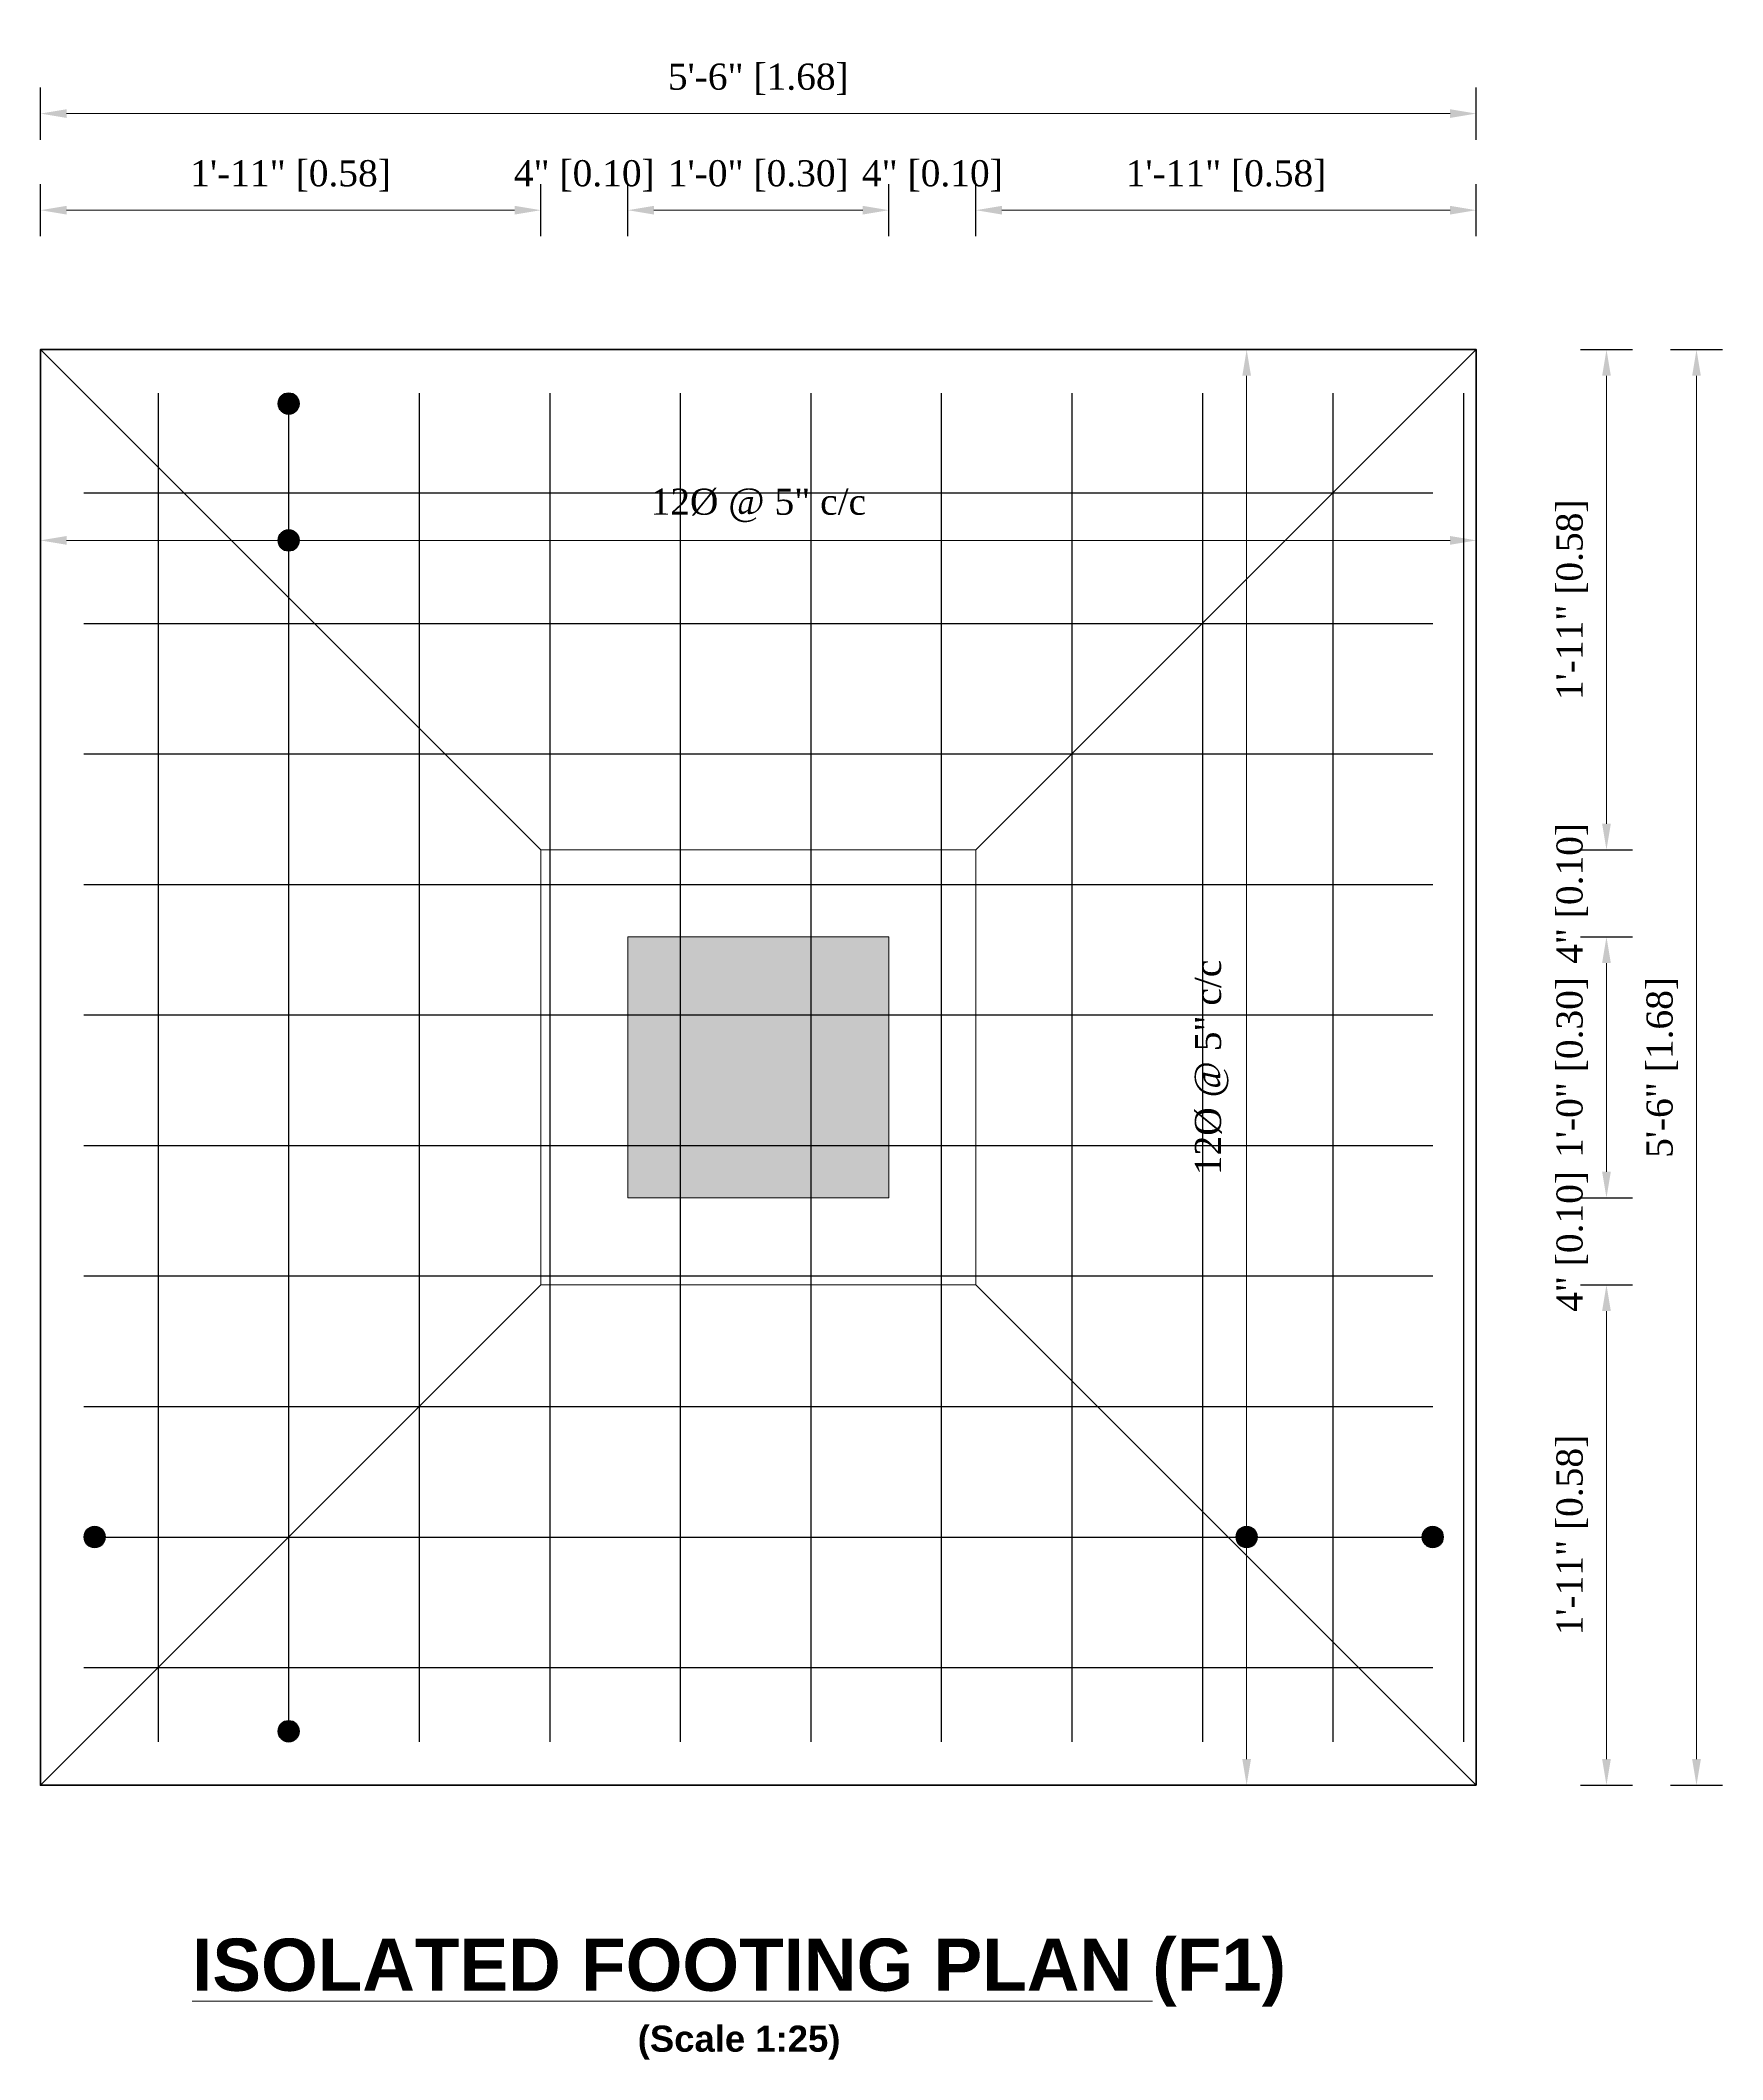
# Model space of a CAD drawing. Header units: feet. Extents: x 4160 to 31260, y -20219 to -1382.
# Drawn here: x 20735 to 20812.3, y -5101.1 to -5008.3 of the extents above; entities that cross this region are included whole.
import ezdxf

# ---------------------------------------------------------------- set-up
doc = ezdxf.new("R2010")
doc.units = ezdxf.units.FT
doc.header["$LTSCALE"] = 50
doc.header["$MEASUREMENT"] = 0
doc.header["$PDMODE"] = 34
for name, color, linetype, lineweight in [('IES_WR_Dimension', 7, 'Continuous', 15), ('IES_WR_Hatch ANSI31', 8, 'Continuous', 15), ('IES_WR_Rebar Concrete Line', 2, 'Continuous', 15), ('IES_WR_Rebar-Main', 1, 'Continuous', 30), ('IES_WR_Text Structure', 70, 'Continuous', 20), ('Reinforcement', 1, 'Continuous', 40), ('wall', 6, 'Continuous', 40)]:
    doc.layers.add(name, color=color, linetype=linetype, lineweight=lineweight)
doc.styles.add('arial', font='times.ttf')
doc.styles.add('Arial Annotation', font='arial.ttf', dxfattribs={"height": 0.06})
doc.dimstyles.new('SECS', dxfattribs={"dimtxt": 0.06, "dimasz": 0.06, "dimexe": 0.06, "dimexo": 0, "dimgap": 0.04, "dimtad": 1, "dimdec": 0, "dimzin": 3, "dimdsep": 46, "dimlunit": 4, "dimtxsty": 'arial', "dimcen": 1.25, "dimclrd": 256, "dimclrt": 3, "dimadec": 0, "dimazin": 0, "dimtfac": 1, "dimtdec": 0, "dimtix": 1, "dimtofl": 0, "dimtmove": 2, "dimatfit": 1, "dimfxl": 0.06, "dimfxlon": 1, "dimtolj": 1, "dimtzin": 0, "dimlwd": -1, "dimarcsym": 0})

# ---------------------------------------------------------------- blocks, each defined once
blk = doc.blocks.new('REBAR CUT')
at = {"layer": 'Reinforcement'}
blk.add_circle((0, 0), 0.024, dxfattribs=at)
blk = doc.blocks.new('bar towaeds viewer')
at = {"layer": 'Reinforcement'}
h = blk.add_hatch(color=256, dxfattribs=at)
h.dxf.hatch_style = 1
h.paths.add_polyline_path([(0.024, 0, 0.414214), (0, 0.024), (0, -0.024, 0.414214)])
h.paths.add_polyline_path([(0, 0.024, 0.414214), (-0.024, 0, 0.414214), (0, -0.024)])
blk.add_circle((0, 0), 0.024, dxfattribs=at)
blk = doc.blocks.new('*D521')
at = {"layer": 'Defpoints', "color": 0}
for p in [(20758.015, -5016.087), (20735.015, -5022.497), (20758.015, -5045.497)]:
    blk.add_point(p, dxfattribs=at)
at = {"layer": 'IES_WR_Dimension', "color": 0, "lineweight": -2}
for p, q in [((20735.015, -5017.287), (20735.015, -5014.887)), ((20758.015, -5017.287), (20758.015, -5014.887))]:
    blk.add_line(p, q, dxfattribs=at)
at = {"layer": 'IES_WR_Dimension'}
blk.add_line((20736.215, -5016.087), (20756.815, -5016.087), dxfattribs=at)
for points in [[(20736.215, -5015.887), (20736.215, -5016.287), (20735.015, -5016.087)], [(20756.815, -5015.887), (20756.815, -5016.287), (20758.015, -5016.087)]]:
    blk.add_solid(points, dxfattribs=at)
at = {"layer": 'IES_WR_Dimension', "color": 3, "insert": (20746.515, -5014.511), "char_height": 1.2, "attachment_point": 5, "style": 'arial'}
blk.add_mtext('\\A1;1\'-11" [0.58]', dxfattribs=at)
blk = doc.blocks.new('*D523')
at = {"layer": 'Defpoints', "color": 0}
for p in [(20762.015, -5016.087), (20758.015, -5045.497), (20762.015, -5049.497)]:
    blk.add_point(p, dxfattribs=at)
at = {"layer": 'IES_WR_Dimension', "color": 0, "lineweight": -2}
for p, q in [((20758.015, -5017.287), (20758.015, -5014.887)), ((20762.015, -5017.287), (20762.015, -5014.887))]:
    blk.add_line(p, q, dxfattribs=at)
at = {"layer": 'IES_WR_Dimension'}
for p, q in [((20756.815, -5016.087), (20755.615, -5016.087)), ((20763.215, -5016.087), (20764.415, -5016.087))]:
    blk.add_line(p, q, dxfattribs=at)
for points in [[(20756.815, -5015.887), (20756.815, -5016.287), (20758.015, -5016.087)], [(20763.215, -5015.887), (20763.215, -5016.287), (20762.015, -5016.087)]]:
    blk.add_solid(points, dxfattribs=at)
at = {"layer": 'IES_WR_Dimension', "color": 3, "insert": (20760.015, -5014.511), "char_height": 1.2, "attachment_point": 5, "style": 'arial'}
blk.add_mtext('\\A1;4" [0.10]', dxfattribs=at)
blk = doc.blocks.new('*D525')
at = {"layer": 'Defpoints', "color": 0}
for p in [(20774.015, -5016.087), (20762.015, -5049.497), (20774.015, -5049.497)]:
    blk.add_point(p, dxfattribs=at)
at = {"layer": 'IES_WR_Dimension', "color": 0, "lineweight": -2}
for p, q in [((20762.015, -5017.287), (20762.015, -5014.887)), ((20774.015, -5017.287), (20774.015, -5014.887))]:
    blk.add_line(p, q, dxfattribs=at)
at = {"layer": 'IES_WR_Dimension'}
blk.add_line((20763.215, -5016.087), (20772.815, -5016.087), dxfattribs=at)
for points in [[(20763.215, -5015.887), (20763.215, -5016.287), (20762.015, -5016.087)], [(20772.815, -5015.887), (20772.815, -5016.287), (20774.015, -5016.087)]]:
    blk.add_solid(points, dxfattribs=at)
at = {"layer": 'IES_WR_Dimension', "color": 3, "insert": (20768.015, -5014.511), "char_height": 1.2, "attachment_point": 5, "style": 'arial'}
blk.add_mtext('\\A1;1\'-0" [0.30]', dxfattribs=at)
blk = doc.blocks.new('*D527')
at = {"layer": 'Defpoints', "color": 0}
for p in [(20778.015, -5016.087), (20778.015, -5045.497), (20774.015, -5049.497)]:
    blk.add_point(p, dxfattribs=at)
at = {"layer": 'IES_WR_Dimension', "color": 0, "lineweight": -2}
for p, q in [((20774.015, -5017.287), (20774.015, -5014.887)), ((20778.015, -5017.287), (20778.015, -5014.887))]:
    blk.add_line(p, q, dxfattribs=at)
at = {"layer": 'IES_WR_Dimension'}
for p, q in [((20772.815, -5016.087), (20771.615, -5016.087)), ((20779.215, -5016.087), (20780.415, -5016.087))]:
    blk.add_line(p, q, dxfattribs=at)
for points in [[(20772.815, -5015.887), (20772.815, -5016.287), (20774.015, -5016.087)], [(20779.215, -5015.887), (20779.215, -5016.287), (20778.015, -5016.087)]]:
    blk.add_solid(points, dxfattribs=at)
at = {"layer": 'IES_WR_Dimension', "color": 3, "insert": (20776.015, -5014.511), "char_height": 1.2, "attachment_point": 5, "style": 'arial'}
blk.add_mtext('\\A1;4" [0.10]', dxfattribs=at)
blk = doc.blocks.new('*D529')
at = {"layer": 'Defpoints', "color": 0}
for p in [(20801.015, -5016.087), (20801.015, -5022.497), (20778.015, -5045.497)]:
    blk.add_point(p, dxfattribs=at)
at = {"layer": 'IES_WR_Dimension', "color": 0, "lineweight": -2}
for p, q in [((20778.015, -5017.287), (20778.015, -5014.887)), ((20801.015, -5017.287), (20801.015, -5014.887))]:
    blk.add_line(p, q, dxfattribs=at)
at = {"layer": 'IES_WR_Dimension'}
blk.add_line((20779.215, -5016.087), (20799.815, -5016.087), dxfattribs=at)
for points in [[(20779.215, -5015.887), (20779.215, -5016.287), (20778.015, -5016.087)], [(20799.815, -5015.887), (20799.815, -5016.287), (20801.015, -5016.087)]]:
    blk.add_solid(points, dxfattribs=at)
at = {"layer": 'IES_WR_Dimension', "color": 3, "insert": (20789.515, -5014.511), "char_height": 1.2, "attachment_point": 5, "style": 'arial'}
blk.add_mtext('\\A1;1\'-11" [0.58]', dxfattribs=at)
blk = doc.blocks.new('*D531')
at = {"layer": 'Defpoints', "color": 0}
for p in [(20801.015, -5011.645), (20735.015, -5022.497), (20801.015, -5022.497)]:
    blk.add_point(p, dxfattribs=at)
at = {"layer": 'IES_WR_Dimension', "color": 0, "lineweight": -2}
for p, q in [((20735.015, -5012.845), (20735.015, -5010.445)), ((20801.015, -5012.845), (20801.015, -5010.445))]:
    blk.add_line(p, q, dxfattribs=at)
at = {"layer": 'IES_WR_Dimension'}
blk.add_line((20736.215, -5011.645), (20799.815, -5011.645), dxfattribs=at)
for points in [[(20736.215, -5011.445), (20736.215, -5011.845), (20735.015, -5011.645)], [(20799.815, -5011.445), (20799.815, -5011.845), (20801.015, -5011.645)]]:
    blk.add_solid(points, dxfattribs=at)
at = {"layer": 'IES_WR_Dimension', "color": 3, "insert": (20768.015, -5010.069), "char_height": 1.2, "attachment_point": 5, "style": 'arial'}
blk.add_mtext('\\A1;5\'-6" [1.68]', dxfattribs=at)
blk = doc.blocks.new('*D533')
at = {"layer": 'Defpoints', "color": 0}
for p in [(20778.015, -5065.497), (20807.002, -5065.497), (20801.015, -5088.497)]:
    blk.add_point(p, dxfattribs=at)
at = {"layer": 'IES_WR_Dimension', "color": 0, "lineweight": -2}
for p, q in [((20805.802, -5065.497), (20808.202, -5065.497)), ((20805.802, -5088.497), (20808.202, -5088.497))]:
    blk.add_line(p, q, dxfattribs=at)
at = {"layer": 'IES_WR_Dimension'}
blk.add_line((20807.002, -5087.297), (20807.002, -5066.697), dxfattribs=at)
for points in [[(20806.802, -5066.697), (20807.202, -5066.697), (20807.002, -5065.497)], [(20806.802, -5087.297), (20807.202, -5087.297), (20807.002, -5088.497)]]:
    blk.add_solid(points, dxfattribs=at)
at = {"layer": 'IES_WR_Dimension', "color": 3, "insert": (20805.426, -5076.997), "char_height": 1.2, "attachment_point": 5, "rotation": 90, "style": 'arial'}
blk.add_mtext('\\A1;1\'-11" [0.58]', dxfattribs=at)
blk = doc.blocks.new('*D535')
at = {"layer": 'Defpoints', "color": 0}
for p in [(20774.015, -5061.497), (20807.002, -5061.497), (20778.015, -5065.497)]:
    blk.add_point(p, dxfattribs=at)
at = {"layer": 'IES_WR_Dimension'}
for p, q in [((20807.002, -5060.297), (20807.002, -5059.097)), ((20807.002, -5066.697), (20807.002, -5067.897))]:
    blk.add_line(p, q, dxfattribs=at)
at = {"layer": 'IES_WR_Dimension', "color": 0, "lineweight": -2}
for p, q in [((20805.802, -5061.497), (20808.202, -5061.497)), ((20805.802, -5065.497), (20808.202, -5065.497))]:
    blk.add_line(p, q, dxfattribs=at)
at = {"layer": 'IES_WR_Dimension'}
for points in [[(20806.802, -5060.297), (20807.202, -5060.297), (20807.002, -5061.497)], [(20806.802, -5066.697), (20807.202, -5066.697), (20807.002, -5065.497)]]:
    blk.add_solid(points, dxfattribs=at)
at = {"layer": 'IES_WR_Dimension', "color": 3, "insert": (20805.426, -5063.497), "char_height": 1.2, "attachment_point": 5, "rotation": 90, "style": 'arial'}
blk.add_mtext('\\A1;4" [0.10]', dxfattribs=at)
blk = doc.blocks.new('*D537')
at = {"layer": 'Defpoints', "color": 0}
for p in [(20774.015, -5049.497), (20807.002, -5049.497), (20774.015, -5061.497)]:
    blk.add_point(p, dxfattribs=at)
at = {"layer": 'IES_WR_Dimension', "color": 0, "lineweight": -2}
for p, q in [((20805.802, -5049.497), (20808.202, -5049.497)), ((20805.802, -5061.497), (20808.202, -5061.497))]:
    blk.add_line(p, q, dxfattribs=at)
at = {"layer": 'IES_WR_Dimension'}
blk.add_line((20807.002, -5060.297), (20807.002, -5050.697), dxfattribs=at)
for points in [[(20806.802, -5050.697), (20807.202, -5050.697), (20807.002, -5049.497)], [(20806.802, -5060.297), (20807.202, -5060.297), (20807.002, -5061.497)]]:
    blk.add_solid(points, dxfattribs=at)
at = {"layer": 'IES_WR_Dimension', "color": 3, "insert": (20805.426, -5055.497), "char_height": 1.2, "attachment_point": 5, "rotation": 90, "style": 'arial'}
blk.add_mtext('\\A1;1\'-0" [0.30]', dxfattribs=at)
blk = doc.blocks.new('*D539')
at = {"layer": 'Defpoints', "color": 0}
for p in [(20778.015, -5045.497), (20807.002, -5045.497), (20774.015, -5049.497)]:
    blk.add_point(p, dxfattribs=at)
at = {"layer": 'IES_WR_Dimension'}
for p, q in [((20807.002, -5044.297), (20807.002, -5043.097)), ((20807.002, -5050.697), (20807.002, -5051.897))]:
    blk.add_line(p, q, dxfattribs=at)
at = {"layer": 'IES_WR_Dimension', "color": 0, "lineweight": -2}
for p, q in [((20805.802, -5045.497), (20808.202, -5045.497)), ((20805.802, -5049.497), (20808.202, -5049.497))]:
    blk.add_line(p, q, dxfattribs=at)
at = {"layer": 'IES_WR_Dimension'}
for points in [[(20806.802, -5044.297), (20807.202, -5044.297), (20807.002, -5045.497)], [(20806.802, -5050.697), (20807.202, -5050.697), (20807.002, -5049.497)]]:
    blk.add_solid(points, dxfattribs=at)
at = {"layer": 'IES_WR_Dimension', "color": 3, "insert": (20805.426, -5047.497), "char_height": 1.2, "attachment_point": 5, "rotation": 90, "style": 'arial'}
blk.add_mtext('\\A1;4" [0.10]', dxfattribs=at)
blk = doc.blocks.new('*D541')
at = {"layer": 'Defpoints', "color": 0}
for p in [(20801.015, -5022.497), (20807.002, -5022.497), (20778.015, -5045.497)]:
    blk.add_point(p, dxfattribs=at)
at = {"layer": 'IES_WR_Dimension', "color": 0, "lineweight": -2}
for p, q in [((20805.802, -5022.497), (20808.202, -5022.497)), ((20805.802, -5045.497), (20808.202, -5045.497))]:
    blk.add_line(p, q, dxfattribs=at)
at = {"layer": 'IES_WR_Dimension'}
blk.add_line((20807.002, -5044.297), (20807.002, -5023.697), dxfattribs=at)
for points in [[(20806.802, -5023.697), (20807.202, -5023.697), (20807.002, -5022.497)], [(20806.802, -5044.297), (20807.202, -5044.297), (20807.002, -5045.497)]]:
    blk.add_solid(points, dxfattribs=at)
at = {"layer": 'IES_WR_Dimension', "color": 3, "insert": (20805.426, -5033.997), "char_height": 1.2, "attachment_point": 5, "rotation": 90, "style": 'arial'}
blk.add_mtext('\\A1;1\'-11" [0.58]', dxfattribs=at)
blk = doc.blocks.new('*D543')
at = {"layer": 'Defpoints', "color": 0}
for p in [(20735.015, -5022.497), (20801.015, -5022.497), (20801.015, -5031.267)]:
    blk.add_point(p, dxfattribs=at)
at = {"layer": 'IES_WR_Dimension', "color": 0, "lineweight": -2}
for p, q in [((20735.015, -5030.067), (20735.015, -5032.467)), ((20801.015, -5030.067), (20801.015, -5032.467))]:
    blk.add_line(p, q, dxfattribs=at)
at = {"layer": 'IES_WR_Dimension'}
blk.add_line((20736.215, -5031.267), (20799.815, -5031.267), dxfattribs=at)
for points in [[(20736.215, -5031.067), (20736.215, -5031.467), (20735.015, -5031.267)], [(20799.815, -5031.067), (20799.815, -5031.467), (20801.015, -5031.267)]]:
    blk.add_solid(points, dxfattribs=at)
at = {"layer": 'IES_WR_Dimension', "color": 3, "insert": (20768.015, -5029.661), "char_height": 1.2, "attachment_point": 5, "style": 'arial'}
blk.add_mtext('\\A1;12%%C @ 5" c/c', dxfattribs=at)
blk = doc.blocks.new('*D545')
at = {"layer": 'Defpoints', "color": 0}
for p in [(20790.462, -5022.497), (20801.015, -5022.497), (20801.015, -5088.497)]:
    blk.add_point(p, dxfattribs=at)
at = {"layer": 'IES_WR_Dimension', "color": 0, "lineweight": -2}
for p, q in [((20791.662, -5022.497), (20789.262, -5022.497)), ((20791.662, -5088.497), (20789.262, -5088.497))]:
    blk.add_line(p, q, dxfattribs=at)
at = {"layer": 'IES_WR_Dimension'}
blk.add_line((20790.462, -5087.297), (20790.462, -5023.697), dxfattribs=at)
for points in [[(20790.262, -5023.697), (20790.662, -5023.697), (20790.462, -5022.497)], [(20790.262, -5087.297), (20790.662, -5087.297), (20790.462, -5088.497)]]:
    blk.add_solid(points, dxfattribs=at)
at = {"layer": 'IES_WR_Dimension', "color": 3, "insert": (20788.856, -5055.497), "char_height": 1.2, "attachment_point": 5, "rotation": 90, "style": 'arial'}
blk.add_mtext('\\A1;12%%C @ 5" c/c', dxfattribs=at)
blk = doc.blocks.new('*D547')
at = {"layer": 'Defpoints', "color": 0}
for p in [(20801.015, -5022.497), (20811.14, -5022.497), (20801.015, -5088.497)]:
    blk.add_point(p, dxfattribs=at)
at = {"layer": 'IES_WR_Dimension', "color": 0, "lineweight": -2}
for p, q in [((20809.94, -5022.497), (20812.34, -5022.497)), ((20809.94, -5088.497), (20812.34, -5088.497))]:
    blk.add_line(p, q, dxfattribs=at)
at = {"layer": 'IES_WR_Dimension'}
blk.add_line((20811.14, -5087.297), (20811.14, -5023.697), dxfattribs=at)
for points in [[(20810.94, -5023.697), (20811.34, -5023.697), (20811.14, -5022.497)], [(20810.94, -5087.297), (20811.34, -5087.297), (20811.14, -5088.497)]]:
    blk.add_solid(points, dxfattribs=at)
at = {"layer": 'IES_WR_Dimension', "color": 3, "insert": (20809.564, -5055.497), "char_height": 1.2, "attachment_point": 5, "rotation": 90, "style": 'arial'}
blk.add_mtext('\\A1;5\'-6" [1.68]', dxfattribs=at)

msp = doc.modelspace()

# ---------------------------------------------------------------- hatches: boundary and pattern name
at = {"layer": 'IES_WR_Hatch ANSI31'}
h = msp.add_hatch(color=256, dxfattribs=at)
h.dxf.hatch_style = 1
h.paths.add_polyline_path([(20762.015, -5049.497), (20762.015, -5061.497), (20774.015, -5061.497), (20774.015, -5049.497)])

# ---------------------------------------------------------------- linework, layer by layer
at = {"layer": 'IES_WR_Rebar Concrete Line'}
for points in [[(20735.015, -5022.497), (20801.015, -5022.497), (20801.015, -5088.497), (20735.015, -5088.497)], [(20758.015, -5045.497), (20778.015, -5045.497), (20778.015, -5065.497), (20758.015, -5065.497)], [(20762.015, -5049.497), (20774.015, -5049.497), (20774.015, -5061.497), (20762.015, -5061.497)]]:
    msp.add_lwpolyline(points, close=True, dxfattribs=at)
for points in [[(20758.015, -5045.497), (20735.015, -5022.497)], [(20778.015, -5045.497), (20801.015, -5022.497)], [(20758.015, -5065.497), (20735.015, -5088.497)], [(20778.015, -5065.497), (20801.015, -5088.497)]]:
    msp.add_lwpolyline(points, dxfattribs=at)
at = {"layer": 'IES_WR_Rebar-Main', "color": 6}
for points in [[(20740.426, -5024.497), (20740.426, -5086.497)], [(20746.426, -5024.497), (20746.426, -5086.497)], [(20752.426, -5024.497), (20752.426, -5086.497)], [(20758.426, -5024.497), (20758.426, -5086.497)], [(20764.426, -5024.497), (20764.426, -5086.497)], [(20770.426, -5024.497), (20770.426, -5086.497)], [(20776.426, -5024.497), (20776.426, -5086.497)], [(20782.426, -5024.497), (20782.426, -5086.497)], [(20788.426, -5024.497), (20788.426, -5086.497)], [(20794.426, -5024.497), (20794.426, -5086.497)], [(20800.426, -5024.497), (20800.426, -5086.497)]]:
    msp.add_lwpolyline(points, dxfattribs=at)
at = {"layer": 'IES_WR_Rebar-Main'}
for points in [[(20737.015, -5029.086), (20799.015, -5029.086)], [(20737.015, -5035.086), (20799.015, -5035.086)], [(20737.015, -5041.086), (20799.015, -5041.086)], [(20737.015, -5047.086), (20799.015, -5047.086)], [(20737.015, -5053.086), (20799.015, -5053.086)], [(20737.015, -5059.086), (20799.015, -5059.086)], [(20737.015, -5065.086), (20799.015, -5065.086)], [(20737.015, -5071.086), (20799.015, -5071.086)], [(20737.015, -5077.086), (20799.015, -5077.086)], [(20737.015, -5083.086), (20799.015, -5083.086)]]:
    msp.add_lwpolyline(points, dxfattribs=at)
at = {"layer": 'wall', "color": 5, "ltscale": 0.1}
msp.add_lwpolyline([(20801.015, -5088.497), (20735.015, -5088.497), (20735.015, -5022.497), (20801.015, -5022.497), (20801.015, -5088.497)], dxfattribs=at)

# ---------------------------------------------------------------- block references
at = {"xscale": 20, "yscale": 20, "zscale": 20}
for name, p in [('bar towaeds viewer', (20746.426, -5024.977)), ('bar towaeds viewer', (20746.426, -5031.267)), ('REBAR CUT', (20737.508, -5077.086)), ('bar towaeds viewer', (20737.508, -5077.086)), ('bar towaeds viewer', (20790.462, -5077.086)), ('bar towaeds viewer', (20799.015, -5077.086)), ('REBAR CUT', (20746.426, -5086.017)), ('bar towaeds viewer', (20746.426, -5086.017))]:
    msp.add_blockref(name, p, dxfattribs=at)

# ---------------------------------------------------------------- texts
at = {"layer": 'IES_WR_Text Structure', "insert": (20736.44, -5095.549), "char_height": 2.4, "width": 61.38171, "attachment_point": 1, "style": 'Arial Annotation'}
msp.add_mtext('\\pxqc;{\\fArial|b1|i0|c0|p34;\\LISOLATED FOOTING PLAN\\l (F1)\\P\\H0.5x;(Scale 1:25)}', dxfattribs=at)

# ---------------------------------------------------------------- dimensions: what is measured, and where the dimension line sits
at = {"layer": 'IES_WR_Dimension'}
for base, p1, p2, picture, middle in [((20801.015, -5011.645), (20735.015, -5022.497), (20801.015, -5022.497), '*D531', (20768.015, -5010.069)), ((20758.015, -5016.087), (20735.015, -5022.497), (20758.015, -5045.497), '*D521', (20746.515, -5014.511)), ((20762.015, -5016.087), (20758.015, -5045.497), (20762.015, -5049.497), '*D523', (20760.015, -5014.511)), ((20774.015, -5016.087), (20762.015, -5049.497), (20774.015, -5049.497), '*D525', (20768.015, -5014.511)), ((20778.015, -5016.087), (20774.015, -5049.497), (20778.015, -5045.497), '*D527', (20776.015, -5014.511)), ((20801.015, -5016.087), (20778.015, -5045.497), (20801.015, -5022.497), '*D529', (20789.515, -5014.511))]:
    dim = msp.add_linear_dim(base=base, p1=p1, p2=p2, dimstyle='SECS', override={"dimscale": 0, "dimtix": 1, "dimtofl": 0, "dimtmove": 2, "dimatfit": 1}, dxfattribs=at)
    dim.commit()
    dim.dimension.update_dxf_attribs({"geometry": picture, "text_midpoint": middle})
dim = msp.add_linear_dim(base=(20801.015, -5031.267), p1=(20735.015, -5022.497), p2=(20801.015, -5022.497), text='12%%C @ 5" c/c', dimstyle='SECS', override={"dimscale": 0, "dimtix": 1, "dimtofl": 0, "dimtmove": 2, "dimatfit": 1}, dxfattribs=at)
dim.commit()
dim.dimension.update_dxf_attribs({"geometry": '*D543', "text_midpoint": (20768.015, -5029.661)})
for base, p1, p2, picture, middle in [((20807.002, -5022.497), (20778.015, -5045.497), (20801.015, -5022.497), '*D541', (20805.426, -5033.997)), ((20811.14, -5022.497), (20801.015, -5088.497), (20801.015, -5022.497), '*D547', (20809.564, -5055.497)), ((20807.002, -5045.497), (20774.015, -5049.497), (20778.015, -5045.497), '*D539', (20805.426, -5047.497)), ((20807.002, -5049.497), (20774.015, -5061.497), (20774.015, -5049.497), '*D537', (20805.426, -5055.497)), ((20807.002, -5061.497), (20778.015, -5065.497), (20774.015, -5061.497), '*D535', (20805.426, -5063.497)), ((20807.002, -5065.497), (20801.015, -5088.497), (20778.015, -5065.497), '*D533', (20805.426, -5076.997))]:
    dim = msp.add_linear_dim(base=base, p1=p1, p2=p2, angle=90, dimstyle='SECS', override={"dimscale": 0, "dimtix": 1, "dimtofl": 0, "dimtmove": 2, "dimatfit": 1}, dxfattribs=at)
    dim.commit()
    dim.dimension.update_dxf_attribs({"geometry": picture, "text_midpoint": middle})
dim = msp.add_linear_dim(base=(20790.462, -5022.497), p1=(20801.015, -5088.497), p2=(20801.015, -5022.497), angle=90, text='12%%C @ 5" c/c', dimstyle='SECS', override={"dimscale": 0, "dimtix": 1, "dimtofl": 0, "dimtmove": 2, "dimatfit": 1}, dxfattribs=at)
dim.commit()
dim.dimension.update_dxf_attribs({"geometry": '*D545', "text_midpoint": (20788.856, -5055.497)})

doc.saveas('drawing.dxf')
